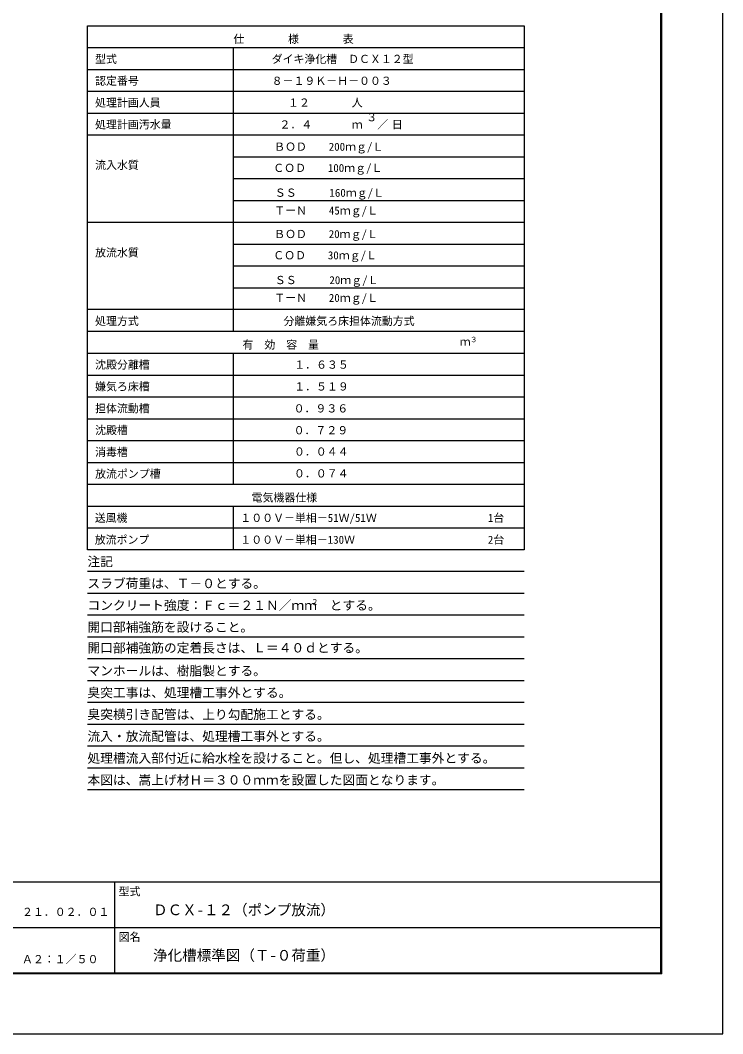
# Model space of a CAD drawing. Units: millimetres, scale not verified. Extents: x -14850 to 14850, y -10500 to 10500.
# Drawn here: x 5202 to 14850, y -10500 to 3424 of the extents above; entities that cross this region are included whole.
import ezdxf
from ezdxf.enums import TextEntityAlignment as Align

# ---------------------------------------------------------------- set-up
doc = ezdxf.new("R2010")
doc.units = ezdxf.units.MM
doc.header["$LTSCALE"] = 50
for name, color, linetype, lineweight in [('0-2_水管', 3, 'Continuous', 25), ('0-4_1-F_HOJYO', 4, 'Continuous', 25), ('0-7_図面枠', 7, 'Continuous', 25), ('0-8_Axis_waku', 7, 'Continuous', 25)]:
    doc.layers.add(name, color=color, linetype=linetype, lineweight=lineweight)
doc.styles.add('ＭＳ ゴシック', font='')
doc.styles.get('ＭＳ ゴシック').set_extended_font_data('MS Gothic')

msp = doc.modelspace()

# ---------------------------------------------------------------- linework, layer by layer
at = {"layer": '0-2_水管'}
for p, q in [((12124.06, -4151.2), (6124.05, -4151.2)), ((12124.06, -4451.2), (6124.05, -4451.2)), ((12124.06, -4751.2), (6124.05, -4751.2)), ((12124.06, -5051.2), (6124.06, -5051.2)), ((12124.06, -5351.2), (6124.06, -5351.2)), ((12124.06, -5351.2), (6124.06, -5351.2)), ((12124.06, -5651.21), (6124.06, -5651.21)), ((12124.06, -5951.21), (6124.06, -5951.21)), ((12124.06, -6251.21), (6124.06, -6251.21)), ((12124.06, -6551.21), (6124.06, -6551.21)), ((12124.06, -6851.22), (6124.06, -6851.22)), ((12124.06, -7151.22), (6124.06, -7151.22))]:
    msp.add_line(p, q, dxfattribs=at)
at = {"layer": '0-4_1-F_HOJYO', "color": 3}
for p, q in [((6124.06, 3348.83), (12124.06, 3348.83)), ((6124.06, -3851.19), (6124.06, 3348.83)), ((12124.06, 3348.83), (12124.06, -3851.19)), ((6124.06, 3048.83), (12124.06, 3048.83)), ((8124.05, 3048.83), (8124.05, -851.2)), ((6124.06, 2748.82), (12124.06, 2748.82)), ((6124.06, 2448.83), (12124.06, 2448.83)), ((6124.06, 2148.83), (12124.06, 2148.83)), ((6124.06, 1848.83), (12124.06, 1848.83)), ((8124.05, 1548.83), (12124.06, 1548.83)), ((8124.05, 1248.82), (12124.06, 1248.82)), ((8124.05, 948.82), (12124.06, 948.82)), ((6124.06, 648.82), (12124.06, 648.82)), ((8124.05, 348.81), (12124.06, 348.81)), ((8124.05, 48.81), (12124.06, 48.81)), ((8124.05, -251.19), (12124.06, -251.19)), ((12124.06, -551.2), (6124.06, -551.2)), ((12124.06, -851.2), (6124.06, -851.2)), ((6124.06, -1151.2), (12124.06, -1151.2)), ((8124.05, -1151.2), (8124.05, -2951.19)), ((6124.06, -1451.2), (12124.06, -1451.2)), ((6124.06, -1751.19), (12124.06, -1751.19)), ((6124.06, -2051.19), (12124.06, -2051.19)), ((6124.06, -2351.19), (12124.06, -2351.19)), ((6124.06, -2651.19), (12124.06, -2651.19)), ((6124.06, -2951.19), (12124.06, -2951.19)), ((6124.06, -3251.19), (12124.06, -3251.19)), ((8124.05, -3251.19), (8124.05, -3851.19)), ((6124.06, -3551.19), (12124.06, -3551.19)), ((12124.06, -3851.19), (6124.06, -3851.19))]:
    msp.add_line(p, q, dxfattribs=at)
at = {"layer": '0-7_図面枠'}
msp.add_lwpolyline([(-14850, -10500), (14850, -10500), (14850, 10500), (-14850, 10500)], close=True, dxfattribs=at)
at = {"layer": '0-8_Axis_waku'}
for p, q in [((14000, -9665), (14000, 9615)), ((14001, -9666.01), (14001, 9616)), ((14002, -9667.01), (14002, 9617)), ((14003, -9668.01), (14003, 9618)), ((14004, -9669.01), (14004, 9619)), ((14005, -9670.01), (14005, 9620)), ((14006, -9671.01), (14006, 9621)), ((14007, -9672.01), (14007, 9622)), ((14008, -9673.01), (14008, 9623)), ((14009, -9674.01), (14009, 9624)), ((14010, -9675.01), (14010, 9625)), ((14011, -9676.01), (14011, 9626)), ((14012, -9677.01), (14012, 9627)), ((14013, -9678.01), (14013, 9628)), ((14014, -9679.01), (14014, 9629)), ((-12950, -8415), (14000, -8415)), ((6499.99, -9665), (6499.99, -8415)), ((399.99, -9040), (13999.99, -9040)), ((14014, -9679.01), (-12964, -9679.01)), ((14013, -9678.01), (-12963, -9678.01)), ((14012, -9677.01), (-12962, -9677.01)), ((14011, -9676.01), (-12961, -9676.01)), ((14010, -9675.01), (-12960, -9675.01)), ((14009, -9674.01), (-12959, -9674.01)), ((14008, -9673.01), (-12958, -9673.01)), ((14007, -9672.01), (-12957, -9672.01)), ((14006, -9671.01), (-12956, -9671.01)), ((14005, -9670.01), (-12955, -9670.01)), ((14004, -9669.01), (-12954, -9669.01)), ((14003, -9668.01), (-12953, -9668.01)), ((14002, -9667.01), (-12952, -9667.01)), ((14001, -9666.01), (-12951, -9666.01)), ((-12950, -9665), (14000, -9665))]:
    msp.add_line(p, q, dxfattribs=at)

# ---------------------------------------------------------------- texts
at = {"layer": '0-2_水管', "color": 4, "style": 'ＭＳ ゴシック'}
for s, height, p in [('注記', 128.4, (6124.05, -4115.87)), ('スラブ荷重は、Ｔ－０とする。', 128.4, (6124.05, -4415.87)), ('コンクリート強度：Ｆｃ＝２１Ｎ／ｍｍ\u3000とする。', 128.4, (6124.05, -4715.87)), ('２', 73.31, (9196.1, -4625.66)), ('開口部補強筋を設けること。', 128.4, (6124.05, -5015.88)), ('開口部補強筋の定着長さは、Ｌ＝４０ｄとする。', 128.4, (6124.06, -5300.53)), ('マンホールは、樹脂製とする。', 128.4, (6124.05, -5615.88)), ('臭突工事は、処理槽工事外とする。', 128.4, (6124.05, -5915.88)), ('臭突横引き配管は、上り勾配施工とする。', 128.4, (6124.05, -6215.89)), ('流入・放流配管は、処理槽工事外とする。', 128.4, (6124.05, -6515.89)), ('処理槽流入部付近に給水栓を設けること。但し、処理槽工事外とする。', 128.4, (6124.05, -6815.89)), ('本図は、嵩上げ材Ｈ＝３００ｍｍを設置した図面となります。', 128.4, (6124.05, -7115.89))]:
    msp.add_text(s, height=height, dxfattribs=at).set_placement(p, align=Align.BOTTOM_LEFT)
at = {"layer": '0-4_1-F_HOJYO', "style": 'ＭＳ ゴシック'}
for s, height, p in [('仕\u3000\u3000\u3000\u3000様\u3000\u3000\u3000\u3000表', 110, (8129.05, 3078.83)), ('型式', 110, (6229.06, 2803.82)), ('ダイキ浄化槽\u3000ＤＣＸ１２型', 110, (8654.05, 2803.82)), ('認定番号', 110, (6229.06, 2503.82)), ('８－１９Ｋ－Ｈ－００３', 110, (8654.05, 2503.82)), ('処理計画人員\u3000', 110, (6229.06, 2203.83)), ('１２', 110, (8879.06, 2203.83)), ('人', 110, (9754.06, 2203.83)), ('３', 110, (9954.06, 2003.83)), ('処理計画汚水量', 110, (6229.06, 1903.83)), ('２．４', 110, (8761.7, 1903.83)), ('ｍ', 110, (9754.06, 1903.83)), ('／', 110, (10104.06, 1903.83)), ('日', 110, (10304.06, 1903.83)), ('ＢＯＤ\u3000\u3000200ｍｇ/Ｌ', 110, (8688.48, 1598.84)), ('流入水質', 110, (6229.06, 1346.87)), ('ＣＯＤ\u3000\u3000100ｍｇ/Ｌ', 110, (8676.06, 1306.95)), ('ＳＳ\u3000\u3000\u3000160ｍｇ/Ｌ', 110, (8697.55, 966.12)), ('ＴーＮ\u3000\u300045ｍｇ/Ｌ', 110, (8689.88, 722.02)), ('ＢＯＤ\u3000\u300020ｍｇ/Ｌ', 110, (8688.48, 398.83)), ('放流水質', 110, (6229.06, 144.15)), ('ＣＯＤ\u3000\u300030ｍｇ/Ｌ', 110, (8676.06, 106.93)), ('ＳＳ\u3000\u3000\u300020ｍｇ/Ｌ', 110, (8697.55, -233.89)), ('ＴーＮ\u3000\u300020ｍｇ/Ｌ', 110, (8689.88, -477.99)), ('処理方式\u3000\u3000\u3000', 110, (6229.06, -796.19)), ('分離嫌気ろ床担体流動方式', 110, (8817.13, -796.19)), ('有\u3000効\u3000容\u3000量', 110, (8254.06, -1121.19)), ('ｍ', 110, (11237.46, -1079.91)), ('３', 73.31, (11379.05, -1021.2)), ('沈殿分離槽', 110, (6229.06, -1396.2)), ('１．６３５', 110, (8963.96, -1396.2)), ('嫌気ろ床槽', 110, (6229.06, -1696.2)), ('１．５１９', 110, (8963.96, -1696.19)), ('担体流動槽', 110, (6229.06, -1996.21)), ('０．９３６', 110, (8955.86, -1997.41)), ('沈殿槽', 110, (6229.06, -2296.2)), ('０．７２９', 110, (8955.86, -2297.41)), ('消毒槽', 110, (6229.06, -2596.2)), ('０．０４４', 110, (8960.46, -2590.64)), ('放流ポンプ槽', 110, (6229.06, -2896.2)), ('０．０７４', 110, (8960.46, -2890.64)), ('電気機器仕様', 110, (8379.06, -3221.2)), ('1台', 110, (11624.06, -3501.19)), ('送風機', 110, (6224.06, -3501.19)), ('１００Ｖ－単相－51Ｗ/51Ｗ', 110, (8224.06, -3501.19)), ('放流ポンプ', 110, (6224.06, -3801.19)), ('１００Ｖ－単相－130Ｗ', 110, (8224.06, -3801.19)), ('2台', 110, (11624.06, -3801.19))]:
    msp.add_text(s, height=height, dxfattribs=at).set_placement(p, align=Align.BOTTOM_LEFT)
at = {"layer": '0-8_Axis_waku', "style": 'ＭＳ ゴシック'}
for s, height, p in [('型式', 110, (6552.45, -8633.97)), ('２１．０２．０１', 110, (5224.99, -8915)), ('ＤＣＸ-１２（ポンプ放流）', 146.6, (7024.99, -8915)), ('図名', 110, (6552.45, -9258.97)), ('浄化槽標準図（Ｔ-０荷重）', 146.6, (7024.99, -9540)), ('Ａ２：１／５０', 110, (5224.99, -9564.2))]:
    msp.add_text(s, height=height, dxfattribs=at).set_placement(p, align=Align.BOTTOM_LEFT)

doc.saveas('drawing.dxf')
